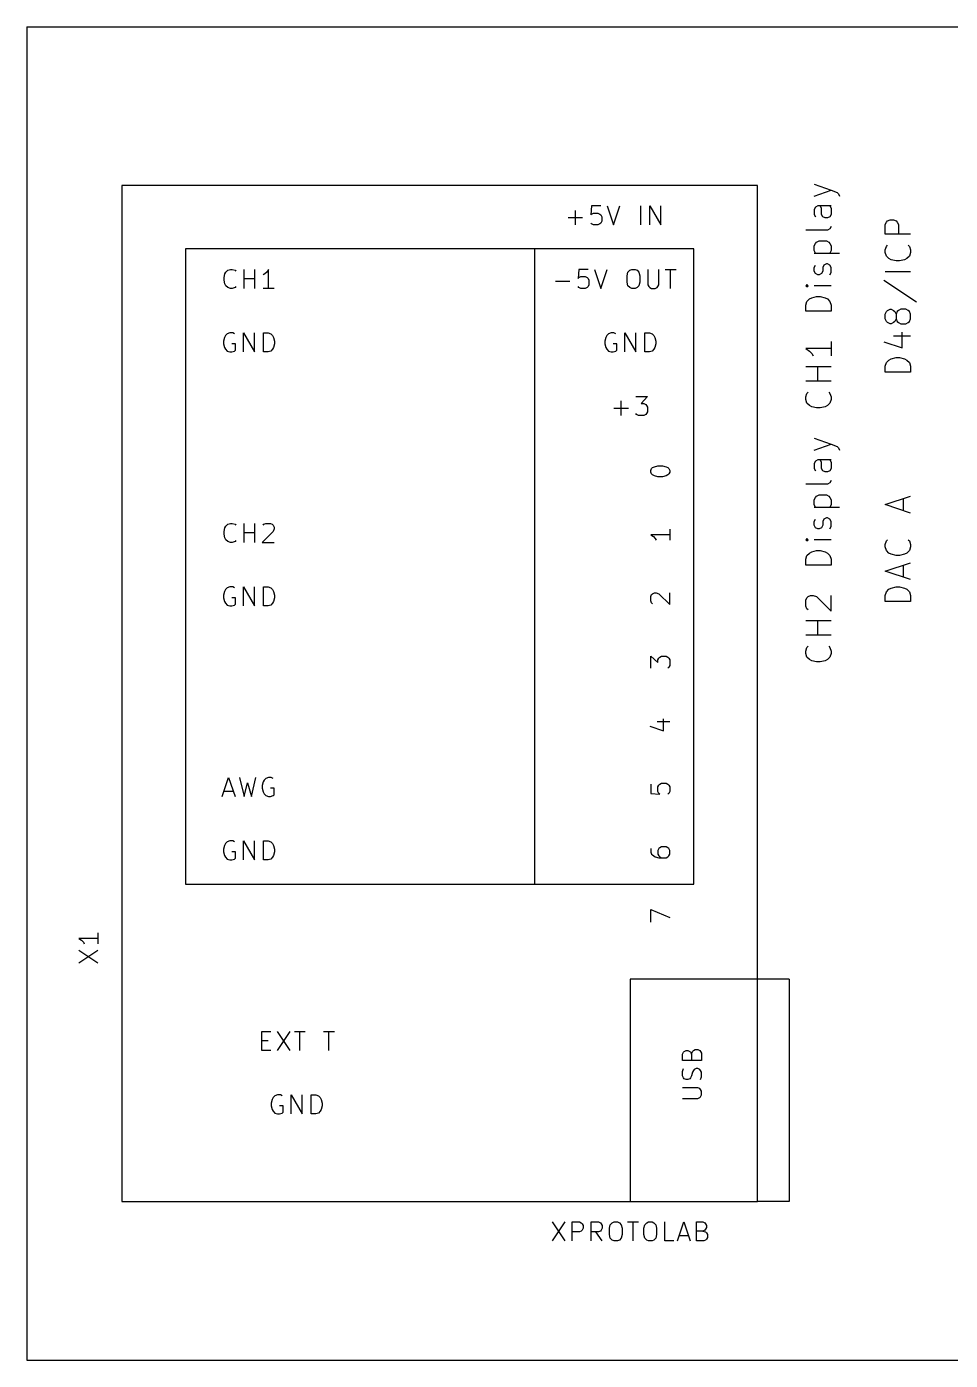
# Model space of a CAD drawing. Header units: inches. Extents: x 0 to 4.6, y 0 to 2.1.
# Drawn here: x 0 to 1.454, y 0 to 2.1 of the extents above; entities that cross this region are included whole.
import ezdxf

# ---------------------------------------------------------------- set-up
doc = ezdxf.new("R2010")
doc.units = ezdxf.units.IN
doc.layers.add('BLACK', color=1, linetype='CONTINUOUS')

msp = doc.modelspace()

# ---------------------------------------------------------------- linework, layer by layer
at = {"layer": 'BLACK'}
for p, q in [((0, 2.1), (4.6, 2.1)), ((0, 2.1), (0, 0)), ((1.15, 1.85), (0.15, 1.85)), ((0.15, 1.85), (0.15, 0.25)), ((1.15, 0.25), (1.15, 1.85)), ((1.2395, 1.8522), (1.2662, 1.8426)), ((1.2395, 1.8331), (1.2662, 1.8426)), ((1.2662, 1.8426), (1.2757, 1.8388)), ((1.2757, 1.8388), (1.2776, 1.8369)), ((1.2776, 1.8369), (1.2795, 1.8331)), ((0.8636, 1.7879), (0.8636, 1.8107)), ((0.8892, 1.8179), (0.8878, 1.8036)), ((0.9035, 1.8179), (0.8892, 1.8179)), ((0.8892, 1.805), (0.8921, 1.8064)), ((0.8921, 1.8064), (0.8992, 1.8064)), ((0.8992, 1.8064), (0.9021, 1.805)), ((0.9136, 1.8179), (0.9236, 1.7879)), ((0.9236, 1.7879), (0.9336, 1.8179)), ((0.9664, 1.7879), (0.9664, 1.8179)), ((0.9807, 1.7879), (0.9807, 1.8179)), ((0.9807, 1.8179), (0.9979, 1.7879)), ((0.9979, 1.7879), (0.9979, 1.8179)), ((1.2414, 1.816), (1.2395, 1.8122)), ((1.2395, 1.8122), (1.2395, 1.8045)), ((1.2452, 1.8179), (1.2414, 1.816)), ((1.2662, 1.8179), (1.2452, 1.8179)), ((1.251, 1.8141), (1.249, 1.8179)), ((1.251, 1.8045), (1.251, 1.8141)), ((1.2643, 1.8179), (1.2662, 1.8141)), ((1.2662, 1.8141), (1.2662, 1.8045)), ((0.8521, 1.7993), (0.875, 1.7993)), ((0.8878, 1.8036), (0.8892, 1.805)), ((0.8892, 1.7893), (0.8878, 1.7907)), ((0.8921, 1.7879), (0.8892, 1.7893)), ((0.8992, 1.7879), (0.8921, 1.7879)), ((0.9021, 1.7893), (0.8992, 1.7879)), ((0.9021, 1.805), (0.9035, 1.8036)), ((0.9035, 1.7907), (0.9021, 1.7893)), ((0.9035, 1.8036), (0.905, 1.8007)), ((0.905, 1.7936), (0.9035, 1.7907)), ((0.905, 1.8007), (0.905, 1.7936)), ((1.2395, 1.8045), (1.2414, 1.8007)), ((1.2529, 1.8007), (1.251, 1.8045)), ((1.2567, 1.7988), (1.2529, 1.8007)), ((1.2605, 1.7988), (1.2567, 1.7988)), ((1.2643, 1.8007), (1.2605, 1.7988)), ((1.2662, 1.8045), (1.2643, 1.8007)), ((1.2662, 1.7854), (1.2643, 1.7816)), ((1.3512, 1.7884), (1.3531, 1.7922)), ((1.3512, 1.7731), (1.3512, 1.7884)), ((1.3531, 1.7922), (1.355, 1.7941)), ((1.355, 1.7941), (1.3588, 1.796)), ((1.3588, 1.796), (1.3645, 1.796)), ((1.3645, 1.796), (1.3683, 1.7941)), ((1.3683, 1.7941), (1.3702, 1.7922)), ((1.3702, 1.7922), (1.3721, 1.7884)), ((1.3721, 1.7884), (1.3721, 1.7731)), ((1.2605, 1.7797), (1.2262, 1.7797)), ((1.2643, 1.7816), (1.2605, 1.7797)), ((1.3912, 1.7731), (1.3512, 1.7731)), ((1.05, 1.75), (0.25, 1.75)), ((0.25, 1.75), (0.25, 0.75)), ((0.8, 0.75), (0.8, 1.75)), ((1.05, 0.75), (1.05, 1.75)), ((1.2395, 1.755), (1.2414, 1.7588)), ((1.2395, 1.7473), (1.2395, 1.755)), ((1.2414, 1.7435), (1.2395, 1.7473)), ((1.2395, 1.7435), (1.2795, 1.7435)), ((1.2414, 1.7588), (1.2433, 1.7607)), ((1.2433, 1.7607), (1.2471, 1.7626)), ((1.2471, 1.7626), (1.2586, 1.7626)), ((1.2586, 1.7626), (1.2624, 1.7607)), ((1.2624, 1.7607), (1.2643, 1.7588)), ((1.2643, 1.7588), (1.2662, 1.755)), ((1.2662, 1.7473), (1.2643, 1.7435)), ((1.2662, 1.755), (1.2662, 1.7473)), ((1.3512, 1.7484), (1.3531, 1.7541)), ((1.3512, 1.7446), (1.3512, 1.7484)), ((1.3531, 1.7388), (1.3512, 1.7446)), ((1.3531, 1.7541), (1.355, 1.756)), ((1.3874, 1.756), (1.3893, 1.7541)), ((1.3893, 1.7541), (1.3912, 1.7484)), ((1.3912, 1.7446), (1.3893, 1.7388)), ((1.3912, 1.7484), (1.3912, 1.7446)), ((1.2395, 1.7206), (1.2414, 1.7245)), ((1.2548, 1.7245), (1.2529, 1.7206)), ((1.2586, 1.7264), (1.2548, 1.7245)), ((1.2605, 1.7264), (1.2586, 1.7264)), ((1.2643, 1.7245), (1.2605, 1.7264)), ((1.2662, 1.7206), (1.2643, 1.7245)), ((1.3569, 1.735), (1.3531, 1.7388)), ((1.3607, 1.7331), (1.3569, 1.735)), ((1.3683, 1.7312), (1.3607, 1.7331)), ((1.374, 1.7312), (1.3683, 1.7312)), ((1.3817, 1.7331), (1.374, 1.7312)), ((1.3855, 1.735), (1.3817, 1.7331)), ((1.3893, 1.7388), (1.3855, 1.735)), ((0.3107, 1.705), (0.3121, 1.7107)), ((0.3107, 1.7007), (0.3107, 1.705)), ((0.3121, 1.7107), (0.3136, 1.7136)), ((0.3136, 1.7136), (0.3164, 1.7164)), ((0.3164, 1.7164), (0.3207, 1.7179)), ((0.3207, 1.7179), (0.3236, 1.7179)), ((0.3236, 1.7179), (0.3279, 1.7164)), ((0.3279, 1.7164), (0.3293, 1.715)), ((0.3421, 1.6879), (0.3421, 1.7179)), ((0.3421, 1.7036), (0.3593, 1.7036)), ((0.3593, 1.6879), (0.3593, 1.7179)), ((0.375, 1.7107), (0.3721, 1.7093)), ((0.3778, 1.7136), (0.375, 1.7107)), ((0.3807, 1.7179), (0.3778, 1.7136)), ((0.3807, 1.6879), (0.3807, 1.7179)), ((0.8692, 1.7179), (0.8678, 1.7036)), ((0.8678, 1.7036), (0.8692, 1.705)), ((0.8835, 1.7179), (0.8692, 1.7179)), ((0.8692, 1.705), (0.8721, 1.7064)), ((0.8721, 1.7064), (0.8792, 1.7064)), ((0.8792, 1.7064), (0.8821, 1.705)), ((0.8821, 1.705), (0.8835, 1.7036)), ((0.8835, 1.7036), (0.885, 1.7007)), ((0.8936, 1.7179), (0.9036, 1.6879)), ((0.9036, 1.6879), (0.9136, 1.7179)), ((0.945, 1.7079), (0.9464, 1.7136)), ((0.945, 1.6979), (0.945, 1.7079)), ((0.9464, 1.7136), (0.9493, 1.7164)), ((0.9493, 1.7164), (0.9522, 1.7179)), ((0.9522, 1.7179), (0.9579, 1.7179)), ((0.9579, 1.7179), (0.9607, 1.7164)), ((0.9607, 1.7164), (0.9636, 1.7136)), ((0.9636, 1.7136), (0.965, 1.7079)), ((0.965, 1.7079), (0.965, 1.6979)), ((0.9778, 1.7179), (0.9778, 1.6936)), ((0.995, 1.6936), (0.995, 1.7179)), ((1.005, 1.7179), (1.0221, 1.7179)), ((1.0135, 1.6879), (1.0135, 1.7179)), ((1.2395, 1.7149), (1.2395, 1.7206)), ((1.2414, 1.7111), (1.2395, 1.7149)), ((1.2452, 1.7092), (1.2414, 1.7111)), ((1.2471, 1.7092), (1.2452, 1.7092)), ((1.251, 1.7111), (1.2471, 1.7092)), ((1.2529, 1.7149), (1.251, 1.7111)), ((1.2529, 1.7206), (1.2529, 1.7149)), ((1.2643, 1.7092), (1.2662, 1.713)), ((1.2662, 1.713), (1.2662, 1.7206)), ((1.3912, 1.7141), (1.3512, 1.7141)), ((0.3121, 1.695), (0.3107, 1.7007)), ((0.3136, 1.6921), (0.3121, 1.695)), ((0.3164, 1.6893), (0.3136, 1.6921)), ((0.3207, 1.6879), (0.3164, 1.6893)), ((0.3236, 1.6879), (0.3207, 1.6879)), ((0.3279, 1.6893), (0.3236, 1.6879)), ((0.3293, 1.6907), (0.3279, 1.6893)), ((0.3893, 1.6879), (0.3721, 1.6879)), ((0.8321, 1.6993), (0.855, 1.6993)), ((0.8692, 1.6893), (0.8678, 1.6907)), ((0.8721, 1.6879), (0.8692, 1.6893)), ((0.8792, 1.6879), (0.8721, 1.6879)), ((0.8821, 1.6893), (0.8792, 1.6879)), ((0.8835, 1.6907), (0.8821, 1.6893)), ((0.885, 1.6936), (0.8835, 1.6907)), ((0.885, 1.7007), (0.885, 1.6936)), ((0.9464, 1.6921), (0.945, 1.6979)), ((0.9493, 1.6893), (0.9464, 1.6921)), ((0.9522, 1.6879), (0.9493, 1.6893)), ((0.9579, 1.6879), (0.9522, 1.6879)), ((0.9607, 1.6893), (0.9579, 1.6879)), ((0.9636, 1.6921), (0.9607, 1.6893)), ((0.965, 1.6979), (0.9636, 1.6921)), ((0.9778, 1.6936), (0.9793, 1.6907)), ((0.9793, 1.6907), (0.9807, 1.6893)), ((0.9807, 1.6893), (0.9836, 1.6879)), ((0.9836, 1.6879), (0.9893, 1.6879)), ((0.9893, 1.6879), (0.9921, 1.6893)), ((0.9921, 1.6893), (0.9936, 1.6907)), ((0.9936, 1.6907), (0.995, 1.6936)), ((1.2281, 1.694), (1.2262, 1.6921)), ((1.2262, 1.6921), (1.2281, 1.6902)), ((1.2262, 1.6921), (1.23, 1.6921)), ((1.23, 1.6921), (1.2281, 1.694)), ((1.2281, 1.6902), (1.23, 1.6921)), ((1.2662, 1.6921), (1.2395, 1.6921)), ((1.3493, 1.7008), (1.4007, 1.6665)), ((1.2262, 1.6616), (1.2281, 1.6674)), ((1.2262, 1.6521), (1.2262, 1.6616)), ((1.2281, 1.6674), (1.2319, 1.6712)), ((1.2319, 1.6712), (1.2357, 1.6731)), ((1.2357, 1.6731), (1.2433, 1.675)), ((1.2433, 1.675), (1.249, 1.675)), ((1.249, 1.675), (1.2567, 1.6731)), ((1.2567, 1.6731), (1.2605, 1.6712)), ((1.2605, 1.6712), (1.2643, 1.6674)), ((1.2643, 1.6674), (1.2662, 1.6616)), ((1.2662, 1.6616), (1.2662, 1.6521)), ((1.2662, 1.6521), (1.2262, 1.6521)), ((1.3512, 1.6475), (1.3531, 1.6513)), ((1.3512, 1.6398), (1.3512, 1.6475)), ((1.3531, 1.636), (1.3512, 1.6398)), ((1.3531, 1.6513), (1.355, 1.6532)), ((1.355, 1.6532), (1.3588, 1.6551)), ((1.3588, 1.6551), (1.3607, 1.6551)), ((1.3607, 1.6551), (1.3645, 1.6532)), ((1.3645, 1.6532), (1.3664, 1.6513)), ((1.3664, 1.6513), (1.3683, 1.6475)), ((1.3683, 1.6398), (1.3664, 1.636)), ((1.3702, 1.6513), (1.3683, 1.6475)), ((1.3683, 1.6475), (1.3683, 1.6398)), ((1.3683, 1.6398), (1.3702, 1.636)), ((1.3721, 1.6532), (1.3702, 1.6513)), ((1.376, 1.6551), (1.3721, 1.6532)), ((1.3836, 1.6551), (1.376, 1.6551)), ((1.3874, 1.6532), (1.3836, 1.6551)), ((1.3893, 1.6513), (1.3874, 1.6532)), ((1.3912, 1.6475), (1.3893, 1.6513)), ((1.3893, 1.636), (1.3912, 1.6398)), ((1.3912, 1.6398), (1.3912, 1.6475)), ((0.32, 1.6179), (0.3157, 1.6164)), ((0.3243, 1.6179), (0.32, 1.6179)), ((0.3272, 1.6164), (0.3243, 1.6179)), ((0.3414, 1.5879), (0.3414, 1.6179)), ((0.3414, 1.6179), (0.3586, 1.5879)), ((0.3586, 1.5879), (0.3586, 1.6179)), ((0.3728, 1.5879), (0.3728, 1.6179)), ((0.3728, 1.6179), (0.38, 1.6179)), ((0.38, 1.6179), (0.3843, 1.6164)), ((0.92, 1.6179), (0.9157, 1.6164)), ((0.9243, 1.6179), (0.92, 1.6179)), ((0.9272, 1.6164), (0.9243, 1.6179)), ((0.9414, 1.5879), (0.9414, 1.6179)), ((0.9414, 1.6179), (0.9586, 1.5879)), ((0.9586, 1.5879), (0.9586, 1.6179)), ((0.9728, 1.5879), (0.9728, 1.6179)), ((0.9728, 1.6179), (0.98, 1.6179)), ((0.98, 1.6179), (0.9843, 1.6164)), ((1.355, 1.6341), (1.3531, 1.636)), ((1.3588, 1.6322), (1.355, 1.6341)), ((1.3607, 1.6322), (1.3588, 1.6322)), ((1.3645, 1.6341), (1.3607, 1.6322)), ((1.3664, 1.636), (1.3645, 1.6341)), ((1.3702, 1.636), (1.3721, 1.6341)), ((1.3721, 1.6341), (1.376, 1.6322)), ((1.376, 1.6322), (1.3836, 1.6322)), ((1.3779, 1.5941), (1.3779, 1.6189)), ((1.3836, 1.6322), (1.3874, 1.6341)), ((1.3874, 1.6341), (1.3893, 1.636)), ((0.3114, 1.6107), (0.31, 1.605)), ((0.31, 1.605), (0.31, 1.6007)), ((0.31, 1.6007), (0.3114, 1.595)), ((0.3129, 1.6136), (0.3114, 1.6107)), ((0.3157, 1.6164), (0.3129, 1.6136)), ((0.3286, 1.6007), (0.3229, 1.6007)), ((0.3286, 1.5907), (0.3286, 1.6007)), ((0.3843, 1.6164), (0.3871, 1.6136)), ((0.3871, 1.6136), (0.3886, 1.6107)), ((0.3886, 1.6107), (0.39, 1.605)), ((0.39, 1.6007), (0.3886, 1.595)), ((0.39, 1.605), (0.39, 1.6007)), ((0.9114, 1.6107), (0.91, 1.605)), ((0.91, 1.605), (0.91, 1.6007)), ((0.91, 1.6007), (0.9114, 1.595)), ((0.9129, 1.6136), (0.9114, 1.6107)), ((0.9157, 1.6164), (0.9129, 1.6136)), ((0.9286, 1.6007), (0.9229, 1.6007)), ((0.9286, 1.5907), (0.9286, 1.6007)), ((0.9843, 1.6164), (0.9871, 1.6136)), ((0.9871, 1.6136), (0.9886, 1.6107)), ((0.9886, 1.6107), (0.99, 1.605)), ((0.99, 1.6007), (0.9886, 1.595)), ((0.99, 1.605), (0.99, 1.6007)), ((1.2662, 1.6045), (1.2662, 1.5816)), ((1.3493, 1.6036), (1.3779, 1.5941)), ((1.3645, 1.6132), (1.3912, 1.6132)), ((0.3114, 1.595), (0.3129, 1.5921)), ((0.3129, 1.5921), (0.3157, 1.5893)), ((0.3157, 1.5893), (0.32, 1.5879)), ((0.32, 1.5879), (0.3229, 1.5879)), ((0.3229, 1.5879), (0.3272, 1.5893)), ((0.3272, 1.5893), (0.3286, 1.5907)), ((0.38, 1.5879), (0.3728, 1.5879)), ((0.3843, 1.5893), (0.38, 1.5879)), ((0.3871, 1.5921), (0.3843, 1.5893)), ((0.3886, 1.595), (0.3871, 1.5921)), ((0.9114, 1.595), (0.9129, 1.5921)), ((0.9129, 1.5921), (0.9157, 1.5893)), ((0.9157, 1.5893), (0.92, 1.5879)), ((0.92, 1.5879), (0.9229, 1.5879)), ((0.9229, 1.5879), (0.9272, 1.5893)), ((0.9272, 1.5893), (0.9286, 1.5907)), ((0.98, 1.5879), (0.9728, 1.5879)), ((0.9843, 1.5893), (0.98, 1.5879)), ((0.9871, 1.5921), (0.9843, 1.5893)), ((0.9886, 1.595), (0.9871, 1.5921)), ((1.2662, 1.593), (1.2262, 1.593)), ((1.2262, 1.593), (1.2319, 1.5892)), ((1.2319, 1.5892), (1.2357, 1.5854)), ((1.2357, 1.5854), (1.2376, 1.5816)), ((1.3531, 1.5713), (1.3569, 1.5751)), ((1.3569, 1.5751), (1.3607, 1.577)), ((1.3607, 1.577), (1.3683, 1.5789)), ((1.3683, 1.5789), (1.374, 1.5789)), ((1.374, 1.5789), (1.3817, 1.577)), ((1.3817, 1.577), (1.3855, 1.5751)), ((1.3855, 1.5751), (1.3893, 1.5713)), ((1.2662, 1.5645), (1.2262, 1.5645)), ((1.2452, 1.5416), (1.2452, 1.5645)), ((1.3512, 1.5655), (1.3531, 1.5713)), ((1.3512, 1.556), (1.3512, 1.5655)), ((1.3912, 1.556), (1.3512, 1.556)), ((1.3893, 1.5713), (1.3912, 1.5655)), ((1.3912, 1.5655), (1.3912, 1.556)), ((1.2662, 1.5416), (1.2262, 1.5416)), ((0.9586, 1.5179), (0.9772, 1.5179)), ((0.9772, 1.5179), (0.9672, 1.5064)), ((1.2262, 1.5169), (1.2281, 1.5226)), ((1.2262, 1.5131), (1.2262, 1.5169)), ((1.2281, 1.5073), (1.2262, 1.5131)), ((1.2281, 1.5226), (1.23, 1.5245)), ((1.2624, 1.5245), (1.2643, 1.5226)), ((1.2643, 1.5226), (1.2662, 1.5169)), ((1.2662, 1.5131), (1.2643, 1.5073)), ((1.2662, 1.5169), (1.2662, 1.5131)), ((0.9243, 1.4993), (0.9472, 1.4993)), ((0.9358, 1.4879), (0.9358, 1.5107)), ((0.9672, 1.5064), (0.9714, 1.5064)), ((0.9714, 1.5064), (0.9743, 1.505)), ((0.9743, 1.505), (0.9757, 1.5036)), ((0.9757, 1.5036), (0.9772, 1.5007)), ((0.9772, 1.4936), (0.9757, 1.4907)), ((0.9772, 1.5007), (0.9772, 1.4936)), ((1.2319, 1.5035), (1.2281, 1.5073)), ((1.2357, 1.5016), (1.2319, 1.5035)), ((1.2433, 1.4997), (1.2357, 1.5016)), ((1.249, 1.4997), (1.2433, 1.4997)), ((1.2567, 1.5016), (1.249, 1.4997)), ((1.2605, 1.5035), (1.2567, 1.5016)), ((1.2643, 1.5073), (1.2605, 1.5035)), ((0.96, 1.4893), (0.9586, 1.4907)), ((0.9629, 1.4879), (0.96, 1.4893)), ((0.9714, 1.4879), (0.9629, 1.4879)), ((0.9743, 1.4893), (0.9714, 1.4879)), ((0.9757, 1.4907), (0.9743, 1.4893)), ((1.2395, 1.4522), (1.2662, 1.4426)), ((1.2395, 1.4331), (1.2662, 1.4426)), ((1.2662, 1.4426), (1.2757, 1.4388)), ((1.2757, 1.4388), (1.2776, 1.4369)), ((1.2776, 1.4369), (1.2795, 1.4331)), ((0.985, 1.4057), (0.9879, 1.4071)), ((0.9879, 1.4071), (0.9936, 1.4086)), ((0.9936, 1.4086), (1.0007, 1.4086)), ((1.0007, 1.4086), (1.0064, 1.4071)), ((1.0064, 1.4071), (1.0093, 1.4057)), ((1.2414, 1.416), (1.2395, 1.4122)), ((1.2395, 1.4122), (1.2395, 1.4045)), ((1.2452, 1.4179), (1.2414, 1.416)), ((1.2662, 1.4179), (1.2452, 1.4179)), ((1.251, 1.4141), (1.249, 1.4179)), ((1.251, 1.4045), (1.251, 1.4141)), ((1.2643, 1.4179), (1.2662, 1.4141)), ((1.2662, 1.4141), (1.2662, 1.4045)), ((0.9821, 1.4014), (0.9836, 1.4043)), ((0.9821, 1.3986), (0.9821, 1.4014)), ((0.9836, 1.3957), (0.9821, 1.3986)), ((0.9836, 1.4043), (0.985, 1.4057)), ((0.985, 1.3943), (0.9836, 1.3957)), ((0.9879, 1.3928), (0.985, 1.3943)), ((0.9936, 1.3914), (0.9879, 1.3928)), ((1.0007, 1.3914), (0.9936, 1.3914)), ((1.0064, 1.3928), (1.0007, 1.3914)), ((1.0093, 1.3943), (1.0064, 1.3928)), ((1.0093, 1.4057), (1.0107, 1.4043)), ((1.0107, 1.3957), (1.0093, 1.3943)), ((1.0107, 1.4043), (1.0121, 1.4014)), ((1.0121, 1.3986), (1.0107, 1.3957)), ((1.0121, 1.4014), (1.0121, 1.3986)), ((1.2395, 1.4045), (1.2414, 1.4007)), ((1.2529, 1.4007), (1.251, 1.4045)), ((1.2567, 1.3988), (1.2529, 1.4007)), ((1.2605, 1.3988), (1.2567, 1.3988)), ((1.2643, 1.4007), (1.2605, 1.3988)), ((1.2662, 1.4045), (1.2643, 1.4007)), ((1.2605, 1.3797), (1.2262, 1.3797)), ((1.2643, 1.3816), (1.2605, 1.3797)), ((1.2662, 1.3854), (1.2643, 1.3816)), ((1.2395, 1.355), (1.2414, 1.3588)), ((1.2395, 1.3473), (1.2395, 1.355)), ((1.2414, 1.3435), (1.2395, 1.3473)), ((1.2414, 1.3588), (1.2433, 1.3607)), ((1.2433, 1.3607), (1.2471, 1.3626)), ((1.2471, 1.3626), (1.2586, 1.3626)), ((1.2586, 1.3626), (1.2624, 1.3607)), ((1.2624, 1.3607), (1.2643, 1.3588)), ((1.2643, 1.3588), (1.2662, 1.355)), ((1.2662, 1.3473), (1.2643, 1.3435)), ((1.2662, 1.355), (1.2662, 1.3473)), ((1.3512, 1.3474), (1.3912, 1.3608)), ((1.3912, 1.3341), (1.3512, 1.3474)), ((1.3798, 1.3379), (1.3798, 1.357)), ((1.2395, 1.3435), (1.2795, 1.3435)), ((1.2395, 1.3206), (1.2414, 1.3245)), ((1.2548, 1.3245), (1.2529, 1.3206)), ((1.2586, 1.3264), (1.2548, 1.3245)), ((1.2605, 1.3264), (1.2586, 1.3264)), ((1.2643, 1.3245), (1.2605, 1.3264)), ((1.2662, 1.3206), (1.2643, 1.3245)), ((0.3107, 1.305), (0.3121, 1.3107)), ((0.3107, 1.3007), (0.3107, 1.305)), ((0.3121, 1.3107), (0.3136, 1.3136)), ((0.3136, 1.3136), (0.3164, 1.3164)), ((0.3164, 1.3164), (0.3207, 1.3179)), ((0.3207, 1.3179), (0.3236, 1.3179)), ((0.3236, 1.3179), (0.3279, 1.3164)), ((0.3279, 1.3164), (0.3293, 1.315)), ((0.3421, 1.2879), (0.3421, 1.3179)), ((0.3421, 1.3036), (0.3593, 1.3036)), ((0.3593, 1.2879), (0.3593, 1.3179)), ((0.3878, 1.305), (0.3707, 1.2879)), ((0.3721, 1.315), (0.3735, 1.3164)), ((0.3735, 1.3164), (0.3764, 1.3179)), ((0.3764, 1.3179), (0.3835, 1.3179)), ((0.3835, 1.3179), (0.3864, 1.3164)), ((0.3864, 1.3164), (0.3878, 1.315)), ((0.3878, 1.315), (0.3893, 1.3121)), ((0.3893, 1.3093), (0.3878, 1.305)), ((0.3893, 1.3121), (0.3893, 1.3093)), ((1.0121, 1.3086), (1.0121, 1.2914)), ((1.2395, 1.3149), (1.2395, 1.3206)), ((1.2414, 1.3111), (1.2395, 1.3149)), ((1.2452, 1.3092), (1.2414, 1.3111)), ((1.2471, 1.3092), (1.2452, 1.3092)), ((1.251, 1.3111), (1.2471, 1.3092)), ((1.2529, 1.3149), (1.251, 1.3111)), ((1.2529, 1.3206), (1.2529, 1.3149)), ((1.2643, 1.3092), (1.2662, 1.313)), ((1.2662, 1.313), (1.2662, 1.3206)), ((0.3121, 1.295), (0.3107, 1.3007)), ((0.3136, 1.2921), (0.3121, 1.295)), ((0.3164, 1.2893), (0.3136, 1.2921)), ((0.3207, 1.2879), (0.3164, 1.2893)), ((0.3236, 1.2879), (0.3207, 1.2879)), ((0.3279, 1.2893), (0.3236, 1.2879)), ((0.3293, 1.2907), (0.3279, 1.2893)), ((0.3707, 1.2879), (0.3893, 1.2879)), ((1.0121, 1.3), (0.9821, 1.3)), ((0.9821, 1.3), (0.9864, 1.2971)), ((0.9864, 1.2971), (0.9893, 1.2943)), ((0.9893, 1.2943), (0.9907, 1.2914)), ((1.2281, 1.294), (1.2262, 1.2921)), ((1.2262, 1.2921), (1.2281, 1.2902)), ((1.2262, 1.2921), (1.23, 1.2921)), ((1.23, 1.2921), (1.2281, 1.294)), ((1.2281, 1.2902), (1.23, 1.2921)), ((1.2662, 1.2921), (1.2395, 1.2921)), ((1.3512, 1.2846), (1.3531, 1.2903)), ((1.3512, 1.2808), (1.3512, 1.2846)), ((1.3531, 1.2903), (1.355, 1.2922)), ((1.3874, 1.2922), (1.3893, 1.2903)), ((1.3893, 1.2903), (1.3912, 1.2846)), ((1.3912, 1.2846), (1.3912, 1.2808)), ((1.2262, 1.2616), (1.2281, 1.2674)), ((1.2262, 1.2521), (1.2262, 1.2616)), ((1.2281, 1.2674), (1.2319, 1.2712)), ((1.2319, 1.2712), (1.2357, 1.2731)), ((1.2357, 1.2731), (1.2433, 1.275)), ((1.2433, 1.275), (1.249, 1.275)), ((1.249, 1.275), (1.2567, 1.2731)), ((1.2567, 1.2731), (1.2605, 1.2712)), ((1.2605, 1.2712), (1.2643, 1.2674)), ((1.2643, 1.2674), (1.2662, 1.2616)), ((1.2662, 1.2616), (1.2662, 1.2521)), ((1.3531, 1.275), (1.3512, 1.2808)), ((1.3569, 1.2712), (1.3531, 1.275)), ((1.3607, 1.2693), (1.3569, 1.2712)), ((1.3683, 1.2674), (1.3607, 1.2693)), ((1.374, 1.2674), (1.3683, 1.2674)), ((1.3817, 1.2693), (1.374, 1.2674)), ((1.3855, 1.2712), (1.3817, 1.2693)), ((1.3893, 1.275), (1.3855, 1.2712)), ((1.3912, 1.2808), (1.3893, 1.275)), ((1.2662, 1.2521), (1.2262, 1.2521)), ((1.3512, 1.2426), (1.3912, 1.256)), ((1.3912, 1.2293), (1.3512, 1.2426)), ((1.3798, 1.2331), (1.3798, 1.2522)), ((0.3114, 1.2107), (0.31, 1.205)), ((0.31, 1.205), (0.31, 1.2007)), ((0.31, 1.2007), (0.3114, 1.195)), ((0.3129, 1.2136), (0.3114, 1.2107)), ((0.3157, 1.2164), (0.3129, 1.2136)), ((0.32, 1.2179), (0.3157, 1.2164)), ((0.3243, 1.2179), (0.32, 1.2179)), ((0.3286, 1.2007), (0.3229, 1.2007)), ((0.3272, 1.2164), (0.3243, 1.2179)), ((0.3286, 1.1907), (0.3286, 1.2007)), ((0.3414, 1.1879), (0.3414, 1.2179)), ((0.3414, 1.2179), (0.3586, 1.1879)), ((0.3586, 1.1879), (0.3586, 1.2179)), ((0.3728, 1.1879), (0.3728, 1.2179)), ((0.3728, 1.2179), (0.38, 1.2179)), ((0.38, 1.2179), (0.3843, 1.2164)), ((0.3843, 1.2164), (0.3871, 1.2136)), ((0.3871, 1.2136), (0.3886, 1.2107)), ((0.3886, 1.2107), (0.39, 1.205)), ((0.39, 1.2007), (0.3886, 1.195)), ((0.39, 1.205), (0.39, 1.2007)), ((0.9821, 1.2028), (0.9836, 1.2057)), ((0.9821, 1.1957), (0.9821, 1.2028)), ((0.9836, 1.2057), (0.985, 1.2071)), ((0.985, 1.2071), (0.9879, 1.2086)), ((0.9879, 1.2086), (0.9907, 1.2086)), ((0.9907, 1.2086), (0.995, 1.2071)), ((0.995, 1.2071), (1.0121, 1.19)), ((1.0121, 1.19), (1.0121, 1.2086)), ((1.2262, 1.1969), (1.2281, 1.2007)), ((1.2281, 1.2007), (1.23, 1.2026)), ((1.23, 1.2026), (1.2338, 1.2045)), ((1.2338, 1.2045), (1.2376, 1.2045)), ((1.2376, 1.2045), (1.2433, 1.2026)), ((1.2433, 1.2026), (1.2662, 1.1797)), ((1.2662, 1.1797), (1.2662, 1.2045)), ((1.3512, 1.2045), (1.3531, 1.2103)), ((1.3512, 1.195), (1.3512, 1.2045)), ((1.3531, 1.2103), (1.3569, 1.2141)), ((1.3569, 1.2141), (1.3607, 1.216)), ((1.3607, 1.216), (1.3683, 1.2179)), ((1.3683, 1.2179), (1.374, 1.2179)), ((1.374, 1.2179), (1.3817, 1.216)), ((1.3817, 1.216), (1.3855, 1.2141)), ((1.3855, 1.2141), (1.3893, 1.2103)), ((1.3893, 1.2103), (1.3912, 1.2045)), ((1.3912, 1.2045), (1.3912, 1.195)), ((0.3114, 1.195), (0.3129, 1.1921)), ((0.3129, 1.1921), (0.3157, 1.1893)), ((0.3157, 1.1893), (0.32, 1.1879)), ((0.32, 1.1879), (0.3229, 1.1879)), ((0.3229, 1.1879), (0.3272, 1.1893)), ((0.3272, 1.1893), (0.3286, 1.1907)), ((0.38, 1.1879), (0.3728, 1.1879)), ((0.3843, 1.1893), (0.38, 1.1879)), ((0.3871, 1.1921), (0.3843, 1.1893)), ((0.3886, 1.195), (0.3871, 1.1921)), ((0.9836, 1.1928), (0.9821, 1.1957)), ((0.985, 1.1914), (0.9836, 1.1928)), ((1.2262, 1.1873), (1.2262, 1.1969)), ((1.2281, 1.1835), (1.2262, 1.1873)), ((1.23, 1.1816), (1.2281, 1.1835)), ((1.3912, 1.195), (1.3512, 1.195)), ((1.2662, 1.1645), (1.2262, 1.1645)), ((1.2452, 1.1416), (1.2452, 1.1645)), ((1.2662, 1.1416), (1.2262, 1.1416)), ((1.2262, 1.1169), (1.2281, 1.1226)), ((1.2262, 1.1131), (1.2262, 1.1169)), ((1.2281, 1.1073), (1.2262, 1.1131)), ((1.2281, 1.1226), (1.23, 1.1245)), ((1.2624, 1.1245), (1.2643, 1.1226)), ((1.2643, 1.1226), (1.2662, 1.1169)), ((1.2662, 1.1131), (1.2643, 1.1073)), ((1.2662, 1.1169), (1.2662, 1.1131)), ((0.9821, 1.09), (0.9821, 1.1086)), ((0.9821, 1.1086), (0.9936, 1.0986)), ((0.9936, 1.1028), (0.995, 1.1057)), ((0.9936, 1.0986), (0.9936, 1.1028)), ((0.995, 1.1057), (0.9964, 1.1071)), ((0.9964, 1.1071), (0.9993, 1.1086)), ((0.9993, 1.1086), (1.0064, 1.1086)), ((1.0064, 1.1086), (1.0093, 1.1071)), ((1.0093, 1.1071), (1.0107, 1.1057)), ((1.0107, 1.1057), (1.0121, 1.1028)), ((1.0121, 1.0943), (1.0107, 1.0914)), ((1.0121, 1.1028), (1.0121, 1.0943)), ((1.2319, 1.1035), (1.2281, 1.1073)), ((1.2357, 1.1016), (1.2319, 1.1035)), ((1.2433, 1.0997), (1.2357, 1.1016)), ((1.249, 1.0997), (1.2433, 1.0997)), ((1.2567, 1.1016), (1.249, 1.0997)), ((1.2605, 1.1035), (1.2567, 1.1016)), ((1.2643, 1.1073), (1.2605, 1.1035)), ((1.0107, 1.0914), (1.0093, 1.09)), ((1.0021, 0.9914), (1.0021, 1.01)), ((0.9807, 0.9986), (1.0021, 0.9914)), ((0.9921, 1.0057), (1.0121, 1.0057)), ((0.3079, 0.8879), (0.3179, 0.9179)), ((0.3179, 0.9179), (0.3279, 0.8879)), ((0.335, 0.9179), (0.3421, 0.8879)), ((0.3421, 0.8879), (0.3478, 0.9093)), ((0.3478, 0.9093), (0.3536, 0.8879)), ((0.3536, 0.8879), (0.3607, 0.9179)), ((0.3721, 0.9107), (0.3707, 0.905)), ((0.3707, 0.905), (0.3707, 0.9007)), ((0.3736, 0.9136), (0.3721, 0.9107)), ((0.3764, 0.9164), (0.3736, 0.9136)), ((0.3807, 0.9179), (0.3764, 0.9164)), ((0.385, 0.9179), (0.3807, 0.9179)), ((0.3879, 0.9164), (0.385, 0.9179)), ((0.9821, 0.9071), (0.9821, 0.8928)), ((0.9936, 0.9028), (0.995, 0.9057)), ((0.995, 0.9057), (0.9964, 0.9071)), ((0.9964, 0.9071), (0.9993, 0.9086)), ((0.9993, 0.9086), (1.0064, 0.9086)), ((1.0064, 0.9086), (1.0093, 0.9071)), ((1.0093, 0.9071), (1.0107, 0.9057)), ((1.0107, 0.9057), (1.0121, 0.9028)), ((0.3107, 0.8964), (0.325, 0.8964)), ((0.3707, 0.9007), (0.3721, 0.895)), ((0.3721, 0.895), (0.3736, 0.8921)), ((0.3736, 0.8921), (0.3764, 0.8893)), ((0.3764, 0.8893), (0.3807, 0.8879)), ((0.3807, 0.8879), (0.3836, 0.8879)), ((0.3893, 0.9007), (0.3836, 0.9007)), ((0.3836, 0.8879), (0.3879, 0.8893)), ((0.3879, 0.8893), (0.3893, 0.8907)), ((0.3893, 0.8907), (0.3893, 0.9007)), ((0.9821, 0.8928), (0.9964, 0.8914)), ((0.9936, 0.8957), (0.9936, 0.9028)), ((0.995, 0.8928), (0.9936, 0.8957)), ((0.9964, 0.8914), (0.995, 0.8928)), ((1.0107, 0.8928), (1.0093, 0.8914)), ((1.0121, 0.8957), (1.0107, 0.8928)), ((1.0121, 0.9028), (1.0121, 0.8957)), ((0.3114, 0.8107), (0.31, 0.805)), ((0.31, 0.805), (0.31, 0.8007)), ((0.31, 0.8007), (0.3114, 0.795)), ((0.3129, 0.8136), (0.3114, 0.8107)), ((0.3157, 0.8164), (0.3129, 0.8136)), ((0.32, 0.8179), (0.3157, 0.8164)), ((0.3243, 0.8179), (0.32, 0.8179)), ((0.3286, 0.8007), (0.3229, 0.8007)), ((0.3272, 0.8164), (0.3243, 0.8179)), ((0.3286, 0.7907), (0.3286, 0.8007)), ((0.3414, 0.7879), (0.3414, 0.8179)), ((0.3414, 0.8179), (0.3586, 0.7879)), ((0.3586, 0.7879), (0.3586, 0.8179)), ((0.3728, 0.7879), (0.3728, 0.8179)), ((0.3728, 0.8179), (0.38, 0.8179)), ((0.38, 0.8179), (0.3843, 0.8164)), ((0.3843, 0.8164), (0.3871, 0.8136)), ((0.3871, 0.8136), (0.3886, 0.8107)), ((0.3886, 0.8107), (0.39, 0.805)), ((0.39, 0.8007), (0.3886, 0.795)), ((0.39, 0.805), (0.39, 0.8007)), ((0.9821, 0.8057), (0.9821, 0.8)), ((0.9821, 0.8), (0.9836, 0.7971)), ((0.995, 0.8057), (0.9936, 0.8028)), ((0.9936, 0.8028), (0.9936, 0.7971)), ((0.9964, 0.8071), (0.995, 0.8057)), ((0.9993, 0.8086), (0.9964, 0.8071)), ((1.0064, 0.8086), (0.9993, 0.8086)), ((1.0093, 0.8071), (1.0064, 0.8086)), ((1.0107, 0.8057), (1.0093, 0.8071)), ((1.0121, 0.8028), (1.0107, 0.8057)), ((1.0121, 0.7971), (1.0121, 0.8028)), ((0.3114, 0.795), (0.3129, 0.7921)), ((0.3129, 0.7921), (0.3157, 0.7893)), ((0.3157, 0.7893), (0.32, 0.7879)), ((0.32, 0.7879), (0.3229, 0.7879)), ((0.3229, 0.7879), (0.3272, 0.7893)), ((0.3272, 0.7893), (0.3286, 0.7907)), ((0.38, 0.7879), (0.3728, 0.7879)), ((0.3843, 0.7893), (0.38, 0.7879)), ((0.3871, 0.7921), (0.3843, 0.7893)), ((0.3886, 0.795), (0.3871, 0.7921)), ((0.9836, 0.7971), (0.985, 0.7957)), ((0.985, 0.7957), (0.9893, 0.7928)), ((0.9893, 0.7928), (0.995, 0.7914)), ((0.9936, 0.7971), (0.995, 0.7943)), ((0.995, 0.7943), (0.9964, 0.7928)), ((0.995, 0.7914), (1.0064, 0.7914)), ((0.9964, 0.7928), (0.9993, 0.7914)), ((1.0064, 0.7914), (1.0093, 0.7928)), ((1.0093, 0.7928), (1.0107, 0.7943)), ((1.0107, 0.7943), (1.0121, 0.7971)), ((0.25, 0.75), (1.05, 0.75)), ((0.9821, 0.69), (0.9821, 0.71)), ((0.9821, 0.71), (1.0121, 0.6971)), ((0.1121, 0.6729), (0.1121, 0.6557)), ((0.1121, 0.6643), (0.0821, 0.6643)), ((0.0821, 0.6643), (0.0864, 0.6614)), ((0.0864, 0.6614), (0.0893, 0.6586)), ((0.0893, 0.6586), (0.0907, 0.6557)), ((0.0821, 0.6257), (0.1121, 0.6457)), ((0.0821, 0.6457), (0.1121, 0.6257)), ((1.2, 0.6), (0.95, 0.6)), ((0.95, 0.6), (0.95, 0.25)), ((1.2, 0.6), (1.2, 0.25)), ((0.3699, 0.4879), (0.3699, 0.5179)), ((0.3699, 0.5179), (0.3842, 0.5179)), ((0.3942, 0.5179), (0.4142, 0.4879)), ((0.4142, 0.5179), (0.3942, 0.4879)), ((0.4214, 0.5179), (0.4385, 0.5179)), ((0.4299, 0.4879), (0.4299, 0.5179)), ((0.4672, 0.5179), (0.4843, 0.5179)), ((0.4757, 0.4879), (0.4757, 0.5179)), ((0.3699, 0.5036), (0.3799, 0.5036)), ((0.3842, 0.4879), (0.3699, 0.4879)), ((1.0321, 0.4821), (1.0336, 0.485)), ((1.0336, 0.485), (1.035, 0.4864)), ((1.035, 0.4864), (1.0379, 0.4879)), ((1.0379, 0.4879), (1.0407, 0.4879)), ((1.0407, 0.4879), (1.0436, 0.4864)), ((1.0436, 0.4864), (1.045, 0.485)), ((1.045, 0.485), (1.0464, 0.4821)), ((1.0464, 0.4821), (1.0479, 0.4864)), ((1.0479, 0.4864), (1.0493, 0.4879)), ((1.0493, 0.4879), (1.0521, 0.4893)), ((1.0521, 0.4893), (1.0564, 0.4893)), ((1.0564, 0.4893), (1.0593, 0.4879)), ((1.0593, 0.4879), (1.0607, 0.4864)), ((1.0607, 0.4864), (1.0621, 0.4836)), ((1.0621, 0.4836), (1.0621, 0.4721)), ((1.0321, 0.4721), (1.0321, 0.4821)), ((1.0621, 0.4721), (1.0321, 0.4721)), ((1.0464, 0.4821), (1.0464, 0.4721)), ((1.0321, 0.455), (1.0336, 0.4593)), ((1.0321, 0.4478), (1.0321, 0.455)), ((1.0336, 0.445), (1.0321, 0.4478)), ((1.035, 0.4435), (1.0336, 0.445)), ((1.0379, 0.4421), (1.035, 0.4435)), ((1.0407, 0.4421), (1.0379, 0.4421)), ((1.0436, 0.4435), (1.0407, 0.4421)), ((1.045, 0.445), (1.0436, 0.4435)), ((1.0464, 0.4478), (1.045, 0.445)), ((1.0479, 0.4535), (1.0464, 0.4478)), ((1.0493, 0.4564), (1.0479, 0.4535)), ((1.0507, 0.4578), (1.0493, 0.4564)), ((1.0536, 0.4593), (1.0507, 0.4578)), ((1.0564, 0.4593), (1.0536, 0.4593)), ((1.0593, 0.4578), (1.0564, 0.4593)), ((1.0607, 0.4564), (1.0593, 0.4578)), ((1.0621, 0.4535), (1.0607, 0.4564)), ((1.0607, 0.4421), (1.0621, 0.4464)), ((1.0621, 0.4464), (1.0621, 0.4535)), ((1.0564, 0.4293), (1.0321, 0.4293)), ((1.0593, 0.4279), (1.0564, 0.4293)), ((1.0607, 0.4264), (1.0593, 0.4279)), ((1.0621, 0.4236), (1.0607, 0.4264)), ((1.0621, 0.4179), (1.0621, 0.4236)), ((0.3864, 0.4107), (0.385, 0.405)), ((0.385, 0.405), (0.385, 0.4007)), ((0.385, 0.4007), (0.3864, 0.395)), ((0.3879, 0.4136), (0.3864, 0.4107)), ((0.3907, 0.4164), (0.3879, 0.4136)), ((0.395, 0.4179), (0.3907, 0.4164)), ((0.3993, 0.4179), (0.395, 0.4179)), ((0.4036, 0.4007), (0.3979, 0.4007)), ((0.4022, 0.4164), (0.3993, 0.4179)), ((0.4036, 0.3907), (0.4036, 0.4007)), ((0.4164, 0.3879), (0.4164, 0.4179)), ((0.4164, 0.4179), (0.4336, 0.3879)), ((0.4336, 0.3879), (0.4336, 0.4179)), ((0.4478, 0.3879), (0.4478, 0.4179)), ((0.4478, 0.4179), (0.455, 0.4179)), ((0.455, 0.4179), (0.4593, 0.4164)), ((0.4593, 0.4164), (0.4621, 0.4136)), ((0.4621, 0.4136), (0.4636, 0.4107)), ((0.4636, 0.4107), (0.465, 0.405)), ((0.465, 0.4007), (0.4636, 0.395)), ((0.465, 0.405), (0.465, 0.4007)), ((1.0321, 0.4121), (1.0564, 0.4121)), ((1.0564, 0.4121), (1.0593, 0.4136)), ((1.0593, 0.4136), (1.0607, 0.415)), ((1.0607, 0.415), (1.0621, 0.4179)), ((0.3864, 0.395), (0.3879, 0.3921)), ((0.3879, 0.3921), (0.3907, 0.3893)), ((0.3907, 0.3893), (0.395, 0.3879)), ((0.395, 0.3879), (0.3979, 0.3879)), ((0.3979, 0.3879), (0.4022, 0.3893)), ((0.4022, 0.3893), (0.4036, 0.3907)), ((0.455, 0.3879), (0.4478, 0.3879)), ((0.4593, 0.3893), (0.455, 0.3879)), ((0.4621, 0.3921), (0.4593, 0.3893)), ((0.4636, 0.395), (0.4621, 0.3921)), ((0.15, 0.25), (1.15, 0.25)), ((1.2, 0.25), (1.15, 0.25)), ((0.8272, 0.2179), (0.8472, 0.1879)), ((0.8472, 0.2179), (0.8272, 0.1879)), ((0.8586, 0.1879), (0.8586, 0.2179)), ((0.8586, 0.2179), (0.8701, 0.2179)), ((0.8701, 0.2179), (0.8729, 0.2164)), ((0.8729, 0.2164), (0.8744, 0.215)), ((0.8744, 0.215), (0.8758, 0.2121)), ((0.8758, 0.2121), (0.8758, 0.2079)), ((0.8886, 0.1879), (0.8886, 0.2179)), ((0.8886, 0.2179), (0.9001, 0.2179)), ((0.9001, 0.2179), (0.9029, 0.2164)), ((0.9029, 0.2164), (0.9044, 0.215)), ((0.9044, 0.215), (0.9058, 0.2121)), ((0.9058, 0.2121), (0.9058, 0.2079)), ((0.9172, 0.2079), (0.9186, 0.2136)), ((0.9186, 0.2136), (0.9215, 0.2164)), ((0.9215, 0.2164), (0.9244, 0.2179)), ((0.9244, 0.2179), (0.9301, 0.2179)), ((0.9301, 0.2179), (0.9329, 0.2164)), ((0.9329, 0.2164), (0.9358, 0.2136)), ((0.9358, 0.2136), (0.9372, 0.2079)), ((0.9458, 0.2179), (0.9629, 0.2179)), ((0.9543, 0.1879), (0.9543, 0.2179)), ((0.9715, 0.2079), (0.9729, 0.2136)), ((0.9729, 0.2136), (0.9758, 0.2164)), ((0.9758, 0.2164), (0.9787, 0.2179)), ((0.9787, 0.2179), (0.9844, 0.2179)), ((0.9844, 0.2179), (0.9872, 0.2164)), ((0.9872, 0.2164), (0.9901, 0.2136)), ((0.9901, 0.2136), (0.9915, 0.2079)), ((1.0043, 0.1879), (1.0043, 0.2179)), ((1.0244, 0.1879), (1.0344, 0.2179)), ((1.0344, 0.2179), (1.0444, 0.1879)), ((1.0543, 0.1879), (1.0543, 0.2179)), ((1.0543, 0.2179), (1.0643, 0.2179)), ((1.0643, 0.2179), (1.0672, 0.2164)), ((1.0672, 0.2164), (1.0686, 0.215)), ((1.0686, 0.215), (1.0701, 0.2121)), ((1.0701, 0.2121), (1.0701, 0.2093)), ((0.8701, 0.2021), (0.8586, 0.2021)), ((0.8729, 0.2036), (0.8701, 0.2021)), ((0.8744, 0.205), (0.8729, 0.2036)), ((0.8758, 0.2079), (0.8744, 0.205)), ((0.9001, 0.2021), (0.8886, 0.2021)), ((0.9058, 0.1879), (0.8958, 0.2021)), ((0.9029, 0.2036), (0.9001, 0.2021)), ((0.9044, 0.205), (0.9029, 0.2036)), ((0.9058, 0.2079), (0.9044, 0.205)), ((0.9172, 0.1979), (0.9172, 0.2079)), ((0.9186, 0.1921), (0.9172, 0.1979)), ((0.9215, 0.1893), (0.9186, 0.1921)), ((0.9244, 0.1879), (0.9215, 0.1893)), ((0.9329, 0.1893), (0.9301, 0.1879)), ((0.9358, 0.1921), (0.9329, 0.1893)), ((0.9372, 0.1979), (0.9358, 0.1921)), ((0.9372, 0.2079), (0.9372, 0.1979)), ((0.9715, 0.1979), (0.9715, 0.2079)), ((0.9729, 0.1921), (0.9715, 0.1979)), ((0.9758, 0.1893), (0.9729, 0.1921)), ((0.9787, 0.1879), (0.9758, 0.1893)), ((0.9872, 0.1893), (0.9844, 0.1879)), ((0.9901, 0.1921), (0.9872, 0.1893)), ((0.9915, 0.1979), (0.9901, 0.1921)), ((0.9915, 0.2079), (0.9915, 0.1979)), ((1.0272, 0.1964), (1.0415, 0.1964)), ((1.0643, 0.2036), (1.0543, 0.2036)), ((1.0672, 0.205), (1.0643, 0.2036)), ((1.0643, 0.2036), (1.0686, 0.2021)), ((1.0686, 0.1893), (1.0658, 0.1879)), ((1.0686, 0.2064), (1.0672, 0.205)), ((1.0701, 0.2093), (1.0686, 0.2064)), ((1.0686, 0.2021), (1.0701, 0.2007)), ((1.0701, 0.1907), (1.0686, 0.1893)), ((1.0701, 0.2007), (1.0715, 0.1979)), ((1.0715, 0.1936), (1.0701, 0.1907)), ((1.0715, 0.1979), (1.0715, 0.1936)), ((0.9301, 0.1879), (0.9244, 0.1879)), ((0.9844, 0.1879), (0.9787, 0.1879)), ((1.0186, 0.1879), (1.0043, 0.1879)), ((1.0658, 0.1879), (1.0543, 0.1879)), ((0, 0), (4.6, 0))]:
    msp.add_line(p, q, dxfattribs=at)

doc.saveas('drawing.dxf')
